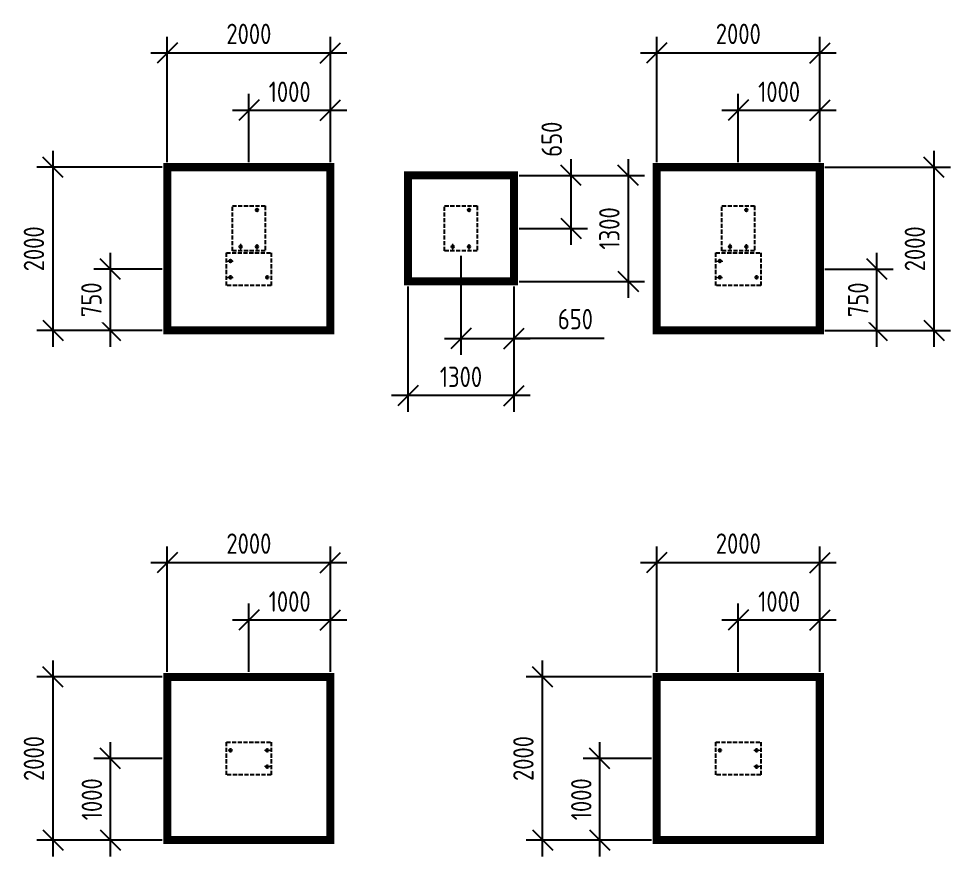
# Model space of a CAD drawing. Header units: inches. Extents: x -70075 to 28436, y 72758 to 118930.
# Drawn here: x -51775 to -40352, y 80458 to 90730 of the extents above; entities that cross this region are included whole.
import ezdxf

# ---------------------------------------------------------------- set-up
doc = ezdxf.new("R2010")
doc.units = ezdxf.units.IN
doc.header["$MEASUREMENT"] = 0
doc.linetypes.add('ГОСТ 2.303 4', pattern=[7, 5, -2, 0])
doc.linetypes.add('ГОСТ 2.303 6', pattern=[12, 8, -1.5, 1, -1.5])
doc.layers.add('Оси', color=151, linetype='Continuous', lineweight=18)
doc.styles.add('ГОСТ 2.304', font='CS_Gost2304.shx')
doc.dimstyles.new('СПДС', dxfattribs={"dimscale": 100, "dimtxt": 2.5, "dimasz": 2.5, "dimexe": 2, "dimexo": 0.625, "dimgap": 1, "dimtad": 1, "dimdec": 0, "dimtxsty": 'ГОСТ 2.304', "dimblk": 'OBLIQUE', "dimblk1": 'OBLIQUE', "dimblk2": 'OBLIQUE', "dimcen": 2.5, "dimdle": 2, "dimadec": 0, "dimazin": 2, "dimtfac": 0.75, "dimtdec": 4, "dimtmove": 1, "dimatfit": 3, "dimfxl": 1, "dimtfill": 1, "dimtolj": 1, "dimarcsym": 1})

# ---------------------------------------------------------------- blocks, each defined once
blk = doc.blocks.new('A$C7548783A')
at = {"linetype": 'ГОСТ 2.303 4', "ltscale": 10}
blk.add_lwpolyline([(-200, 275), (200, 275), (200, -275), (-200, -275)], close=True, dxfattribs=at)
at = {"lineweight": 30, "ltscale": 100}
for centre in [(100, 225), (-100, -225), (100, -225)]:
    blk.add_circle(centre, 15, dxfattribs=at)
at = {"layer": 'Оси', "linetype": 'ГОСТ 2.303 6', "ltscale": 10}
for p, q in [((-100, -271), (-100, -179)), ((100, -272), (100, -178))]:
    blk.add_line(p, q, dxfattribs=at)
blk = doc.blocks.new('_Oblique')
at = {"color": 0, "linetype": 'ByBlock', "lineweight": -2}
blk.add_line((-0.5, -0.5), (0.5, 0.5), dxfattribs=at)
blk = doc.blocks.new('*D998')
at = {"color": 0, "lineweight": -2, "transparency": 16777216}
for p, q in [((-48952, 82721), (-48952, 83558)), ((-47952, 82721), (-47952, 83558)), ((-49152, 83358), (-47752, 83358))]:
    blk.add_line(p, q, dxfattribs=at)
at = {"layer": 'Defpoints', "color": 0, "transparency": 16777216}
for p in [(-47952, 83358), (-48952, 82658), (-47952, 82658)]:
    blk.add_point(p, dxfattribs=at)
at = {"color": 0, "lineweight": -2, "transparency": 16777216, "xscale": 250, "yscale": 250, "zscale": 250, "rotation": 180}
blk.add_blockref('_Oblique', (-48952, 83358), dxfattribs=at)
at = {"color": 0, "lineweight": -2, "transparency": 16777216, "xscale": 250, "yscale": 250, "zscale": 250}
blk.add_blockref('_Oblique', (-47952, 83358), dxfattribs=at)
at = {"color": 0, "transparency": 16777216, "insert": (-48452, 83583), "char_height": 250, "attachment_point": 5, "style": 'ГОСТ 2.304', "bg_fill": 3, "box_fill_scale": 1.25, "bg_fill_color": 256, "bg_fill_true_color": 13158600, "bg_fill_transparency": 0}
blk.add_mtext('\\A1;1000', dxfattribs=at)
blk = doc.blocks.new('*D997')
at = {"color": 0, "lineweight": -2, "transparency": 16777216}
for p, q in [((-49952, 82721), (-49952, 84258)), ((-47952, 82721), (-47952, 84258)), ((-47752, 84058), (-50152, 84058))]:
    blk.add_line(p, q, dxfattribs=at)
at = {"layer": 'Defpoints', "color": 0, "transparency": 16777216}
for p in [(-49952, 84058), (-49952, 82658), (-47952, 82658)]:
    blk.add_point(p, dxfattribs=at)
at = {"color": 0, "lineweight": -2, "transparency": 16777216, "xscale": 250, "yscale": 250, "zscale": 250, "rotation": 180}
blk.add_blockref('_Oblique', (-49952, 84058), dxfattribs=at)
at = {"color": 0, "lineweight": -2, "transparency": 16777216, "xscale": 250, "yscale": 250, "zscale": 250}
blk.add_blockref('_Oblique', (-47952, 84058), dxfattribs=at)
at = {"color": 0, "transparency": 16777216, "insert": (-48952, 84293), "char_height": 250, "attachment_point": 5, "style": 'ГОСТ 2.304', "bg_fill": 3, "box_fill_scale": 1.25, "bg_fill_color": 256, "bg_fill_true_color": 13158600, "bg_fill_transparency": 0}
blk.add_mtext('\\A1;2000', dxfattribs=at)
blk = doc.blocks.new('*D996')
at = {"color": 0, "lineweight": -2, "transparency": 16777216}
for p, q in [((-50652, 81858), (-50652, 80458)), ((-50015, 81658), (-50852, 81658)), ((-50015, 80658), (-50852, 80658))]:
    blk.add_line(p, q, dxfattribs=at)
at = {"layer": 'Defpoints', "color": 0, "transparency": 16777216}
for p in [(-49952, 81658), (-50652, 80658), (-49952, 80658)]:
    blk.add_point(p, dxfattribs=at)
at = {"color": 0, "lineweight": -2, "transparency": 16777216, "xscale": 250, "yscale": 250, "zscale": 250}
for p, rotation in [((-50652, 81658), 90), ((-50652, 80658), 270)]:
    blk.add_blockref('_Oblique', p, dxfattribs=dict(at, rotation=rotation))
at = {"color": 0, "transparency": 16777216, "insert": (-50877, 81158), "char_height": 250, "attachment_point": 5, "rotation": 90, "style": 'ГОСТ 2.304', "bg_fill": 3, "box_fill_scale": 1.25, "bg_fill_color": 256, "bg_fill_true_color": 13158600, "bg_fill_transparency": 0}
blk.add_mtext('\\A1;1000', dxfattribs=at)
blk = doc.blocks.new('*D995')
at = {"color": 0, "lineweight": -2, "transparency": 16777216}
for p, q in [((-51352, 80458), (-51352, 82858)), ((-50015, 82658), (-51552, 82658)), ((-50015, 80658), (-51552, 80658))]:
    blk.add_line(p, q, dxfattribs=at)
at = {"layer": 'Defpoints', "color": 0, "transparency": 16777216}
for p in [(-51352, 82658), (-49952, 82658), (-49952, 80658)]:
    blk.add_point(p, dxfattribs=at)
at = {"color": 0, "lineweight": -2, "transparency": 16777216, "xscale": 250, "yscale": 250, "zscale": 250}
for p, rotation in [((-51352, 82658), 90), ((-51352, 80658), 270)]:
    blk.add_blockref('_Oblique', p, dxfattribs=dict(at, rotation=rotation))
at = {"color": 0, "transparency": 16777216, "insert": (-51587, 81658), "char_height": 250, "attachment_point": 5, "rotation": 90, "style": 'ГОСТ 2.304', "bg_fill": 3, "box_fill_scale": 1.25, "bg_fill_color": 256, "bg_fill_true_color": 13158600, "bg_fill_transparency": 0}
blk.add_mtext('\\A1;2000', dxfattribs=at)
blk = doc.blocks.new('*D1002')
at = {"color": 0, "lineweight": -2, "transparency": 16777216}
for p, q in [((-42952, 82721), (-42952, 83558)), ((-41952, 82721), (-41952, 83558)), ((-43152, 83358), (-41752, 83358))]:
    blk.add_line(p, q, dxfattribs=at)
at = {"layer": 'Defpoints', "color": 0, "transparency": 16777216}
for p in [(-41952, 83358), (-42952, 82658), (-41952, 82658)]:
    blk.add_point(p, dxfattribs=at)
at = {"color": 0, "lineweight": -2, "transparency": 16777216, "xscale": 250, "yscale": 250, "zscale": 250, "rotation": 180}
blk.add_blockref('_Oblique', (-42952, 83358), dxfattribs=at)
at = {"color": 0, "lineweight": -2, "transparency": 16777216, "xscale": 250, "yscale": 250, "zscale": 250}
blk.add_blockref('_Oblique', (-41952, 83358), dxfattribs=at)
at = {"color": 0, "transparency": 16777216, "insert": (-42452, 83583), "char_height": 250, "attachment_point": 5, "style": 'ГОСТ 2.304', "bg_fill": 3, "box_fill_scale": 1.25, "bg_fill_color": 256, "bg_fill_true_color": 13158600, "bg_fill_transparency": 0}
blk.add_mtext('\\A1;1000', dxfattribs=at)
blk = doc.blocks.new('*D1001')
at = {"color": 0, "lineweight": -2, "transparency": 16777216}
for p, q in [((-43952, 82721), (-43952, 84258)), ((-41952, 82721), (-41952, 84258)), ((-41752, 84058), (-44152, 84058))]:
    blk.add_line(p, q, dxfattribs=at)
at = {"layer": 'Defpoints', "color": 0, "transparency": 16777216}
for p in [(-43952, 84058), (-43952, 82658), (-41952, 82658)]:
    blk.add_point(p, dxfattribs=at)
at = {"color": 0, "lineweight": -2, "transparency": 16777216, "xscale": 250, "yscale": 250, "zscale": 250, "rotation": 180}
blk.add_blockref('_Oblique', (-43952, 84058), dxfattribs=at)
at = {"color": 0, "lineweight": -2, "transparency": 16777216, "xscale": 250, "yscale": 250, "zscale": 250}
blk.add_blockref('_Oblique', (-41952, 84058), dxfattribs=at)
at = {"color": 0, "transparency": 16777216, "insert": (-42952, 84293), "char_height": 250, "attachment_point": 5, "style": 'ГОСТ 2.304', "bg_fill": 3, "box_fill_scale": 1.25, "bg_fill_color": 256, "bg_fill_true_color": 13158600, "bg_fill_transparency": 0}
blk.add_mtext('\\A1;2000', dxfattribs=at)
blk = doc.blocks.new('*D1000')
at = {"color": 0, "lineweight": -2, "transparency": 16777216}
for p, q in [((-44652, 81858), (-44652, 80458)), ((-44015, 81658), (-44852, 81658)), ((-44015, 80658), (-44852, 80658))]:
    blk.add_line(p, q, dxfattribs=at)
at = {"layer": 'Defpoints', "color": 0, "transparency": 16777216}
for p in [(-43952, 81658), (-44652, 80658), (-43952, 80658)]:
    blk.add_point(p, dxfattribs=at)
at = {"color": 0, "lineweight": -2, "transparency": 16777216, "xscale": 250, "yscale": 250, "zscale": 250}
for p, rotation in [((-44652, 81658), 90), ((-44652, 80658), 270)]:
    blk.add_blockref('_Oblique', p, dxfattribs=dict(at, rotation=rotation))
at = {"color": 0, "transparency": 16777216, "insert": (-44877, 81158), "char_height": 250, "attachment_point": 5, "rotation": 90, "style": 'ГОСТ 2.304', "bg_fill": 3, "box_fill_scale": 1.25, "bg_fill_color": 256, "bg_fill_true_color": 13158600, "bg_fill_transparency": 0}
blk.add_mtext('\\A1;1000', dxfattribs=at)
blk = doc.blocks.new('*D999')
at = {"color": 0, "lineweight": -2, "transparency": 16777216}
for p, q in [((-45352, 80458), (-45352, 82858)), ((-44015, 82658), (-45552, 82658)), ((-44015, 80658), (-45552, 80658))]:
    blk.add_line(p, q, dxfattribs=at)
at = {"layer": 'Defpoints', "color": 0, "transparency": 16777216}
for p in [(-45352, 82658), (-43952, 82658), (-43952, 80658)]:
    blk.add_point(p, dxfattribs=at)
at = {"color": 0, "lineweight": -2, "transparency": 16777216, "xscale": 250, "yscale": 250, "zscale": 250}
for p, rotation in [((-45352, 82658), 90), ((-45352, 80658), 270)]:
    blk.add_blockref('_Oblique', p, dxfattribs=dict(at, rotation=rotation))
at = {"color": 0, "transparency": 16777216, "insert": (-45587, 81658), "char_height": 250, "attachment_point": 5, "rotation": 90, "style": 'ГОСТ 2.304', "bg_fill": 3, "box_fill_scale": 1.25, "bg_fill_color": 256, "bg_fill_true_color": 13158600, "bg_fill_transparency": 0}
blk.add_mtext('\\A1;2000', dxfattribs=at)
blk = doc.blocks.new('*D1102')
at = {"color": 0, "lineweight": -2, "transparency": 16777216}
for p, q in [((-48952, 88971), (-48952, 89808)), ((-47952, 88971), (-47952, 89808)), ((-49152, 89608), (-47752, 89608))]:
    blk.add_line(p, q, dxfattribs=at)
at = {"layer": 'Defpoints', "color": 0, "transparency": 16777216}
for p in [(-47952, 89608), (-48952, 88908), (-47952, 88908)]:
    blk.add_point(p, dxfattribs=at)
at = {"color": 0, "lineweight": -2, "transparency": 16777216, "xscale": 250, "yscale": 250, "zscale": 250, "rotation": 180}
blk.add_blockref('_Oblique', (-48952, 89608), dxfattribs=at)
at = {"color": 0, "lineweight": -2, "transparency": 16777216, "xscale": 250, "yscale": 250, "zscale": 250}
blk.add_blockref('_Oblique', (-47952, 89608), dxfattribs=at)
at = {"color": 0, "transparency": 16777216, "insert": (-48452, 89833), "char_height": 250, "attachment_point": 5, "style": 'ГОСТ 2.304', "bg_fill": 3, "box_fill_scale": 1.25, "bg_fill_color": 256, "bg_fill_true_color": 13158600, "bg_fill_transparency": 0}
blk.add_mtext('\\A1;1000', dxfattribs=at)
blk = doc.blocks.new('*D1101')
at = {"color": 0, "lineweight": -2, "transparency": 16777216}
for p, q in [((-49952, 88971), (-49952, 90508)), ((-47952, 88971), (-47952, 90508)), ((-47752, 90308), (-50152, 90308))]:
    blk.add_line(p, q, dxfattribs=at)
at = {"layer": 'Defpoints', "color": 0, "transparency": 16777216}
for p in [(-49952, 90308), (-49952, 88908), (-47952, 88908)]:
    blk.add_point(p, dxfattribs=at)
at = {"color": 0, "lineweight": -2, "transparency": 16777216, "xscale": 250, "yscale": 250, "zscale": 250, "rotation": 180}
blk.add_blockref('_Oblique', (-49952, 90308), dxfattribs=at)
at = {"color": 0, "lineweight": -2, "transparency": 16777216, "xscale": 250, "yscale": 250, "zscale": 250}
blk.add_blockref('_Oblique', (-47952, 90308), dxfattribs=at)
at = {"color": 0, "transparency": 16777216, "insert": (-48952, 90543), "char_height": 250, "attachment_point": 5, "style": 'ГОСТ 2.304', "bg_fill": 3, "box_fill_scale": 1.25, "bg_fill_color": 256, "bg_fill_true_color": 13158600, "bg_fill_transparency": 0}
blk.add_mtext('\\A1;2000', dxfattribs=at)
blk = doc.blocks.new('*D1100')
at = {"color": 0, "lineweight": -2, "transparency": 16777216}
for p, q in [((-50652, 87858), (-50652, 86708)), ((-50015, 87658), (-50852, 87658)), ((-50015, 86908), (-50852, 86908))]:
    blk.add_line(p, q, dxfattribs=at)
at = {"layer": 'Defpoints', "color": 0, "transparency": 16777216}
for p in [(-49952, 87658), (-50652, 86908), (-49952, 86908)]:
    blk.add_point(p, dxfattribs=at)
at = {"color": 0, "lineweight": -2, "transparency": 16777216, "xscale": 250, "yscale": 250, "zscale": 250}
for p, rotation in [((-50652, 87658), 90), ((-50652, 86908), 270)]:
    blk.add_blockref('_Oblique', p, dxfattribs=dict(at, rotation=rotation))
at = {"color": 0, "transparency": 16777216, "insert": (-50883, 87283), "char_height": 250, "attachment_point": 5, "rotation": 90, "style": 'ГОСТ 2.304', "bg_fill": 3, "box_fill_scale": 1.25, "bg_fill_color": 256, "bg_fill_true_color": 13158600, "bg_fill_transparency": 0}
blk.add_mtext('\\A1;750', dxfattribs=at)
blk = doc.blocks.new('*D1099')
at = {"color": 0, "lineweight": -2, "transparency": 16777216}
for p, q in [((-51352, 86708), (-51352, 89108)), ((-50015, 88908), (-51552, 88908)), ((-50015, 86908), (-51552, 86908))]:
    blk.add_line(p, q, dxfattribs=at)
at = {"layer": 'Defpoints', "color": 0, "transparency": 16777216}
for p in [(-51352, 88908), (-49952, 88908), (-49952, 86908)]:
    blk.add_point(p, dxfattribs=at)
at = {"color": 0, "lineweight": -2, "transparency": 16777216, "xscale": 250, "yscale": 250, "zscale": 250}
for p, rotation in [((-51352, 88908), 90), ((-51352, 86908), 270)]:
    blk.add_blockref('_Oblique', p, dxfattribs=dict(at, rotation=rotation))
at = {"color": 0, "transparency": 16777216, "insert": (-51587, 87908), "char_height": 250, "attachment_point": 5, "rotation": 90, "style": 'ГОСТ 2.304', "bg_fill": 3, "box_fill_scale": 1.25, "bg_fill_color": 256, "bg_fill_true_color": 13158600, "bg_fill_transparency": 0}
blk.add_mtext('\\A1;2000', dxfattribs=at)
blk = doc.blocks.new('*D1106')
at = {"color": 0, "lineweight": -2, "transparency": 16777216}
for p, q in [((-42952, 88971), (-42952, 89808)), ((-41952, 88971), (-41952, 89808)), ((-43152, 89608), (-41752, 89608))]:
    blk.add_line(p, q, dxfattribs=at)
at = {"layer": 'Defpoints', "color": 0, "transparency": 16777216}
for p in [(-41952, 89608), (-42952, 88908), (-41952, 88908)]:
    blk.add_point(p, dxfattribs=at)
at = {"color": 0, "lineweight": -2, "transparency": 16777216, "xscale": 250, "yscale": 250, "zscale": 250, "rotation": 180}
blk.add_blockref('_Oblique', (-42952, 89608), dxfattribs=at)
at = {"color": 0, "lineweight": -2, "transparency": 16777216, "xscale": 250, "yscale": 250, "zscale": 250}
blk.add_blockref('_Oblique', (-41952, 89608), dxfattribs=at)
at = {"color": 0, "transparency": 16777216, "insert": (-42452, 89833), "char_height": 250, "attachment_point": 5, "style": 'ГОСТ 2.304', "bg_fill": 3, "box_fill_scale": 1.25, "bg_fill_color": 256, "bg_fill_true_color": 13158600, "bg_fill_transparency": 0}
blk.add_mtext('\\A1;1000', dxfattribs=at)
blk = doc.blocks.new('*D1105')
at = {"color": 0, "lineweight": -2, "transparency": 16777216}
for p, q in [((-43952, 88971), (-43952, 90508)), ((-41952, 88971), (-41952, 90508)), ((-41752, 90308), (-44152, 90308))]:
    blk.add_line(p, q, dxfattribs=at)
at = {"layer": 'Defpoints', "color": 0, "transparency": 16777216}
for p in [(-43952, 90308), (-43952, 88908), (-41952, 88908)]:
    blk.add_point(p, dxfattribs=at)
at = {"color": 0, "lineweight": -2, "transparency": 16777216, "xscale": 250, "yscale": 250, "zscale": 250, "rotation": 180}
blk.add_blockref('_Oblique', (-43952, 90308), dxfattribs=at)
at = {"color": 0, "lineweight": -2, "transparency": 16777216, "xscale": 250, "yscale": 250, "zscale": 250}
blk.add_blockref('_Oblique', (-41952, 90308), dxfattribs=at)
at = {"color": 0, "transparency": 16777216, "insert": (-42952, 90543), "char_height": 250, "attachment_point": 5, "style": 'ГОСТ 2.304', "bg_fill": 3, "box_fill_scale": 1.25, "bg_fill_color": 256, "bg_fill_true_color": 13158600, "bg_fill_transparency": 0}
blk.add_mtext('\\A1;2000', dxfattribs=at)
blk = doc.blocks.new('*D1211')
at = {"color": 0, "lineweight": -2, "transparency": 16777216}
for p, q in [((-41252, 86708), (-41252, 87858)), ((-41890, 87658), (-41052, 87658)), ((-41890, 86908), (-41052, 86908))]:
    blk.add_line(p, q, dxfattribs=at)
at = {"layer": 'Defpoints', "color": 0, "transparency": 16777216}
for p in [(-41952, 87658), (-41252, 87658), (-41952, 86908)]:
    blk.add_point(p, dxfattribs=at)
at = {"color": 0, "lineweight": -2, "transparency": 16777216, "xscale": 250, "yscale": 250, "zscale": 250}
for p, rotation in [((-41252, 87658), 90), ((-41252, 86908), 270)]:
    blk.add_blockref('_Oblique', p, dxfattribs=dict(at, rotation=rotation))
at = {"color": 0, "transparency": 16777216, "insert": (-41483, 87283), "char_height": 250, "attachment_point": 5, "rotation": 90, "style": 'ГОСТ 2.304', "bg_fill": 3, "box_fill_scale": 1.25, "bg_fill_color": 256, "bg_fill_true_color": 13158600, "bg_fill_transparency": 0}
blk.add_mtext('\\A1;750', dxfattribs=at)
blk = doc.blocks.new('*D1212')
at = {"color": 0, "lineweight": -2, "transparency": 16777216}
for p, q in [((-40552, 86708), (-40552, 89108)), ((-41890, 88908), (-40352, 88908)), ((-41890, 86908), (-40352, 86908))]:
    blk.add_line(p, q, dxfattribs=at)
at = {"layer": 'Defpoints', "color": 0, "transparency": 16777216}
for p in [(-41952, 88908), (-40552, 88908), (-41952, 86908)]:
    blk.add_point(p, dxfattribs=at)
at = {"color": 0, "lineweight": -2, "transparency": 16777216, "xscale": 250, "yscale": 250, "zscale": 250}
for p, rotation in [((-40552, 88908), 90), ((-40552, 86908), 270)]:
    blk.add_blockref('_Oblique', p, dxfattribs=dict(at, rotation=rotation))
at = {"color": 0, "transparency": 16777216, "insert": (-40787, 87908), "char_height": 250, "attachment_point": 5, "rotation": 90, "style": 'ГОСТ 2.304', "bg_fill": 3, "box_fill_scale": 1.25, "bg_fill_color": 256, "bg_fill_true_color": 13158600, "bg_fill_transparency": 0}
blk.add_mtext('\\A1;2000', dxfattribs=at)
blk = doc.blocks.new('*D1284')
at = {"color": 0, "lineweight": -2, "transparency": 16777216}
for p, q in [((-46352, 87821), (-46352, 86608)), ((-45702, 87446), (-45702, 86608)), ((-46552, 86808), (-45502, 86808)), ((-44596, 86808), (-45702, 86808))]:
    blk.add_line(p, q, dxfattribs=at)
at = {"layer": 'Defpoints', "color": 0, "transparency": 16777216}
for p in [(-46352, 87883), (-45702, 87508), (-45702, 86808)]:
    blk.add_point(p, dxfattribs=at)
at = {"color": 0, "lineweight": -2, "transparency": 16777216, "xscale": 250, "yscale": 250, "zscale": 250, "rotation": 180}
blk.add_blockref('_Oblique', (-46352, 86808), dxfattribs=at)
at = {"color": 0, "lineweight": -2, "transparency": 16777216, "xscale": 250, "yscale": 250, "zscale": 250}
blk.add_blockref('_Oblique', (-45702, 86808), dxfattribs=at)
at = {"color": 0, "transparency": 16777216, "insert": (-44949, 87046), "char_height": 250, "attachment_point": 5, "style": 'ГОСТ 2.304', "bg_fill": 3, "box_fill_scale": 1.25, "bg_fill_color": 256, "bg_fill_true_color": 13158600, "bg_fill_transparency": 0}
blk.add_mtext('\\A1;650', dxfattribs=at)
blk = doc.blocks.new('*D1285')
at = {"color": 0, "lineweight": -2, "transparency": 16777216}
for p, q in [((-47002, 87446), (-47002, 85908)), ((-45702, 87446), (-45702, 85908)), ((-45502, 86108), (-47202, 86108))]:
    blk.add_line(p, q, dxfattribs=at)
at = {"layer": 'Defpoints', "color": 0, "transparency": 16777216}
for p in [(-47002, 87508), (-45702, 87508), (-47002, 86108)]:
    blk.add_point(p, dxfattribs=at)
at = {"color": 0, "lineweight": -2, "transparency": 16777216, "xscale": 250, "yscale": 250, "zscale": 250, "rotation": 180}
blk.add_blockref('_Oblique', (-47002, 86108), dxfattribs=at)
at = {"color": 0, "lineweight": -2, "transparency": 16777216, "xscale": 250, "yscale": 250, "zscale": 250}
blk.add_blockref('_Oblique', (-45702, 86108), dxfattribs=at)
at = {"color": 0, "transparency": 16777216, "insert": (-46352, 86338), "char_height": 250, "attachment_point": 5, "style": 'ГОСТ 2.304', "bg_fill": 3, "box_fill_scale": 1.25, "bg_fill_color": 256, "bg_fill_true_color": 13158600, "bg_fill_transparency": 0}
blk.add_mtext('\\A1;1300', dxfattribs=at)
blk = doc.blocks.new('*D1288')
at = {"color": 0, "lineweight": -2, "transparency": 16777216}
for p, q in [((-45002, 87958), (-45002, 89008)), ((-45640, 88808), (-44802, 88808)), ((-45640, 88158), (-44802, 88158))]:
    blk.add_line(p, q, dxfattribs=at)
at = {"layer": 'Defpoints', "color": 0, "transparency": 16777216}
for p in [(-45702, 88808), (-45002, 88808), (-45702, 88158)]:
    blk.add_point(p, dxfattribs=at)
at = {"color": 0, "lineweight": -2, "transparency": 16777216, "xscale": 250, "yscale": 250, "zscale": 250, "rotation": 270}
blk.add_blockref('_Oblique', (-45002, 88158), dxfattribs=at)
at = {"color": 0, "transparency": 16777216, "insert": (-45240, 89252), "char_height": 250, "attachment_point": 5, "rotation": 90, "style": 'ГОСТ 2.304', "bg_fill": 3, "box_fill_scale": 1.25, "bg_fill_color": 256, "bg_fill_true_color": 13158600, "bg_fill_transparency": 0}
blk.add_mtext('\\A1;650', dxfattribs=at)
at = {"color": 0, "lineweight": -2, "transparency": 16777216, "xscale": 250, "yscale": 250, "zscale": 250, "rotation": 90}
blk.add_blockref('_Oblique', (-45002, 88808), dxfattribs=at)
blk = doc.blocks.new('*D1289')
at = {"color": 0, "lineweight": -2, "transparency": 16777216}
for p, q in [((-44302, 89008), (-44302, 87308)), ((-45640, 88808), (-44102, 88808)), ((-45640, 87508), (-44102, 87508))]:
    blk.add_line(p, q, dxfattribs=at)
at = {"layer": 'Defpoints', "color": 0, "transparency": 16777216}
for p in [(-45702, 88808), (-45702, 87508), (-44302, 87508)]:
    blk.add_point(p, dxfattribs=at)
at = {"color": 0, "lineweight": -2, "transparency": 16777216, "xscale": 250, "yscale": 250, "zscale": 250}
for p, rotation in [((-44302, 88808), 90), ((-44302, 87508), 270)]:
    blk.add_blockref('_Oblique', p, dxfattribs=dict(at, rotation=rotation))
at = {"color": 0, "transparency": 16777216, "insert": (-44533, 88158), "char_height": 250, "attachment_point": 5, "rotation": 90, "style": 'ГОСТ 2.304', "bg_fill": 3, "box_fill_scale": 1.25, "bg_fill_color": 256, "bg_fill_true_color": 13158600, "bg_fill_transparency": 0}
blk.add_mtext('\\A1;1300', dxfattribs=at)

msp = doc.modelspace()

# ---------------------------------------------------------------- linework, layer by layer
at = {"color": 2, "ltscale": 100, "const_width": 100}
for points in [[(-49952.4, 86908.1), (-49952.4, 88908.1), (-47952.4, 88908.1), (-47952.4, 86908.1)], [(-43952.4, 86908.1), (-43952.4, 88908.1), (-41952.4, 88908.1), (-41952.4, 86908.1)]]:
    msp.add_lwpolyline(points, close=True, dxfattribs=at)
at = {"color": 4, "ltscale": 100, "const_width": 100}
msp.add_lwpolyline([(-47002.4, 87508.1), (-47002.4, 88808.1), (-45702.4, 88808.1), (-45702.4, 87508.1)], close=True, dxfattribs=at)
at = {"color": 5, "ltscale": 100, "const_width": 100}
for points in [[(-49952.4, 80658.1), (-49952.4, 82658.1), (-47952.4, 82658.1), (-47952.4, 80658.1)], [(-43952.4, 80658.1), (-43952.4, 82658.1), (-41952.4, 82658.1), (-41952.4, 80658.1)]]:
    msp.add_lwpolyline(points, close=True, dxfattribs=at)

# ---------------------------------------------------------------- block references
at = {"ltscale": 100}
for p in [(-48952.4, 88158.1), (-46352.4, 88158.1), (-42952.4, 88158.1)]:
    msp.add_blockref('A$C7548783A', p, dxfattribs=at)
for p, rotation in [((-48952.4, 87658.1), 270), ((-42952.4, 87658.1), 270), ((-48952.4, 81658.1), 90), ((-42952.4, 81658.1), 90)]:
    msp.add_blockref('A$C7548783A', p, dxfattribs=dict(at, rotation=rotation))

# ---------------------------------------------------------------- next in the draw order: dimensions: what is measured, and where the dimension line sits
for base, p1, p2, picture, middle in [((-47952.4, 89608.1), (-48952.4, 88908.1), (-47952.4, 88908.1), '*D1102', (-48452.4, 89833.1)), ((-41952.4, 89608.1), (-42952.4, 88908.1), (-41952.4, 88908.1), '*D1106', (-42452.4, 89833.1)), ((-47952.4, 83358.1), (-48952.4, 82658.1), (-47952.4, 82658.1), '*D998', (-48452.4, 83583.1)), ((-41952.4, 83358.1), (-42952.4, 82658.1), (-41952.4, 82658.1), '*D1002', (-42452.4, 83583.1))]:
    dim = msp.add_linear_dim(base=base, p1=p1, p2=p2, dimstyle='СПДС', override={"dimtmove": 1})
    dim.commit()
    dim.dimension.update_dxf_attribs({"geometry": picture, "text_midpoint": middle})
dim = msp.add_linear_dim(base=(-45002.4, 88808.1), p1=(-45702.4, 88158.1), p2=(-45702.4, 88808.1), angle=90, dimstyle='СПДС')
dim.commit()
dim.dimension.update_dxf_attribs({"geometry": '*D1288', "text_midpoint": (-45002.4, 89252.2), "dimtype": 160})
for base, p1, p2, angle, picture, middle in [((-50652.4, 86908.1), (-49952.4, 87658.1), (-49952.4, 86908.1), 90, '*D1100', (-50882.6, 87283.1)), ((-41252.4, 87658.1), (-41952.4, 86908.1), (-41952.4, 87658.1), 270, '*D1211', (-41482.6, 87283.1)), ((-50652.4, 80658.1), (-49952.4, 81658.1), (-49952.4, 80658.1), 90, '*D996', (-50877.4, 81158.1)), ((-44652.4, 80658.1), (-43952.4, 81658.1), (-43952.4, 80658.1), 90, '*D1000', (-44877.4, 81158.1))]:
    dim = msp.add_linear_dim(base=base, p1=p1, p2=p2, angle=angle, dimstyle='СПДС', override={"dimtmove": 1})
    dim.commit()
    dim.dimension.update_dxf_attribs({"geometry": picture, "text_midpoint": middle})
dim = msp.add_linear_dim(base=(-45702.4, 86808.1), p1=(-46352.4, 87883.1), p2=(-45702.4, 87508.1), dimstyle='СПДС')
dim.commit()
dim.dimension.update_dxf_attribs({"geometry": '*D1284', "text_midpoint": (-44949.2, 86808.1), "dimtype": 160})

# ---------------------------------------------------------------- next in the draw order: dimensions: what is measured, and where the dimension line sits
for base, p1, p2, picture, middle in [((-49952.4, 90308.1), (-47952.4, 88908.1), (-49952.4, 88908.1), '*D1101', (-48952.4, 90542.8)), ((-43952.4, 90308.1), (-41952.4, 88908.1), (-43952.4, 88908.1), '*D1105', (-42952.4, 90542.8)), ((-47002.4, 86108.1), (-45702.4, 87508.1), (-47002.4, 87508.1), '*D1285', (-46352.4, 86338.3)), ((-49952.4, 84058.1), (-47952.4, 82658.1), (-49952.4, 82658.1), '*D997', (-48952.4, 84292.8)), ((-43952.4, 84058.1), (-41952.4, 82658.1), (-43952.4, 82658.1), '*D1001', (-42952.4, 84292.8))]:
    dim = msp.add_linear_dim(base=base, p1=p1, p2=p2, dimstyle='СПДС')
    dim.commit()
    dim.dimension.update_dxf_attribs({"geometry": picture, "text_midpoint": middle})

# ---------------------------------------------------------------- next in the draw order: dimensions: what is measured, and where the dimension line sits
for base, p1, p2, angle, picture, middle in [((-51352.4, 88908.1), (-49952.4, 86908.1), (-49952.4, 88908.1), 90, '*D1099', (-51587.1, 87908.1)), ((-40552.4, 88908.1), (-41952.4, 86908.1), (-41952.4, 88908.1), 270, '*D1212', (-40787.1, 87908.1)), ((-44302.4, 87508.1), (-45702.4, 88808.1), (-45702.4, 87508.1), 90, '*D1289', (-44532.6, 88158.1)), ((-51352.4, 82658.1), (-49952.4, 80658.1), (-49952.4, 82658.1), 90, '*D995', (-51587.1, 81658.1)), ((-45352.4, 82658.1), (-43952.4, 80658.1), (-43952.4, 82658.1), 90, '*D999', (-45587.1, 81658.1))]:
    dim = msp.add_linear_dim(base=base, p1=p1, p2=p2, angle=angle, dimstyle='СПДС')
    dim.commit()
    dim.dimension.update_dxf_attribs({"geometry": picture, "text_midpoint": middle})

doc.saveas('drawing.dxf')
